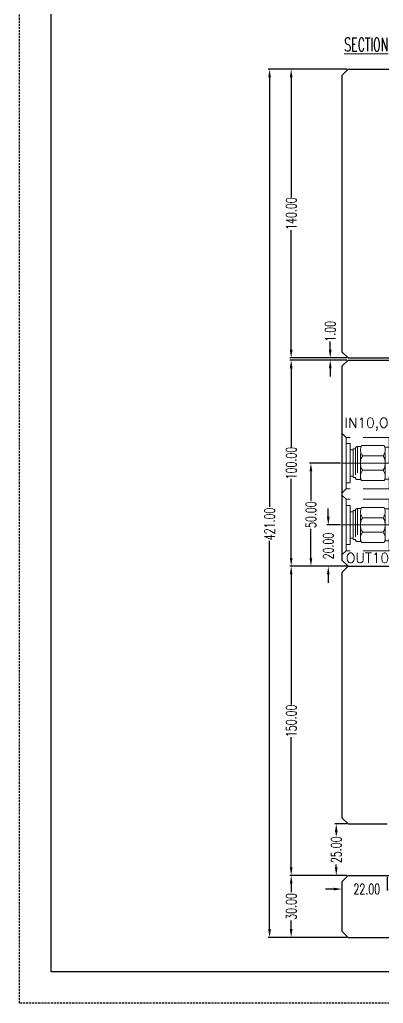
# Model space of a CAD drawing. Header units: inches. Extents: x 157915 to 159347, y -49911 to -48898.
# Drawn here: x 157915.1 to 158091.5, y -49911 to -49434 of the extents above; entities that cross this region are included whole.
import ezdxf
from ezdxf.enums import TextEntityAlignment as Align

# ---------------------------------------------------------------- set-up
doc = ezdxf.new("R2010")
doc.units = ezdxf.units.IN
doc.header["$LTSCALE"] = 2
doc.header["$MEASUREMENT"] = 0
doc.header["$PDMODE"] = 3
doc.header["$PDSIZE"] = 0.3125
for name, pattern in [('CENTER', [50.8, 31.75, -6.35, 6.35, -6.35]), ('DASHED', [0.75, 0.5, -0.25]), ('HIDDEN', [9.525, 6.35, -3.175])]:
    doc.linetypes.add(name, pattern=pattern)
doc.layers.get('0').update_dxf_attribs({"linetype": 'CONTINUOUS'})
doc.layers.get('Defpoints').update_dxf_attribs({"linetype": 'CONTINUOUS'})
for name, color, linetype in [('5', 5, 'CONTINUOUS'), ('A', 7, 'CONTINUOUS'), ('COOL', 171, 'CONTINUOUS'), ('WT', 4, 'CONTINUOUS')]:
    doc.layers.add(name, color=color, linetype=linetype)
doc.layers.add('dim', color=3, linetype='CONTINUOUS', lineweight=15)
doc.styles.add('ROMANC', font='romanc', dxfattribs={"width": 0.6, "height": 1})
doc.styles.get("Standard").update_dxf_attribs({"font": 'txt.shx', "width": 0.67})
doc.dimstyles.new('2.00', dxfattribs={"dimtxt": 5, "dimasz": 4, "dimexe": 0.666, "dimexo": 0.626, "dimgap": 1, "dimtad": 0, "dimzin": 0, "dimdsep": 46, "dimtxsty": 'Standard', "dimcen": 0.09, "dimclrd": 3, "dimclre": 3, "dimclrt": 7, "dimazin": 0, "dimtfac": 1, "dimtofl": 0, "dimtmove": 0, "dimatfit": 0, "dimfxl": 0, "dimtolj": 1, "dimtzin": 0, "dimarcsym": 0})

# ---------------------------------------------------------------- blocks, each defined once
blk = doc.blocks.new('*D37143')
at = {"layer": 'Defpoints', "color": 0}
for p in [(158065.77, -49598.07), (158074.44, -49598.07), (158074.44, -49599.07)]:
    blk.add_point(p, dxfattribs=at)
at = {"layer": 'dim', "color": 3, "linetype": 'ByBlock', "lineweight": -2}
for p, q in [((158065.77, -49594.07), (158065.77, -49590.07)), ((158073.82, -49598.07), (158065.1, -49598.07)), ((158073.82, -49599.07), (158065.1, -49599.07)), ((158065.77, -49603.07), (158065.77, -49607.07))]:
    blk.add_line(p, q, dxfattribs=at)
at = {"layer": 'dim', "color": 3, "linetype": 'ByBlock'}
for points in [[(158065.1, -49594.07), (158066.43, -49594.07), (158065.77, -49598.07)], [(158066.43, -49603.07), (158065.1, -49603.07), (158065.77, -49599.07)]]:
    blk.add_solid(points, dxfattribs=at)
at = {"layer": 'dim', "color": 7, "linetype": 'ByBlock', "insert": (158065.77, -49585.16), "char_height": 5, "attachment_point": 5, "rotation": 90}
blk.add_mtext('\\A1;1.00', dxfattribs=at)
blk = doc.blocks.new('*D37144')
at = {"layer": 'Defpoints', "color": 0}
for p in [(158074.44, -49458.07), (158046.82, -49598.07), (158074.44, -49598.07)]:
    blk.add_point(p, dxfattribs=at)
at = {"layer": 'dim', "color": 3, "linetype": 'ByBlock', "lineweight": -2}
for p, q in [((158073.82, -49458.07), (158046.15, -49458.07)), ((158046.82, -49462.07), (158046.82, -49520.09)), ((158046.82, -49594.07), (158046.82, -49536.05)), ((158073.82, -49598.07), (158046.15, -49598.07))]:
    blk.add_line(p, q, dxfattribs=at)
at = {"layer": 'dim', "color": 3, "linetype": 'ByBlock'}
for points in [[(158047.48, -49462.07), (158046.15, -49462.07), (158046.82, -49458.07)], [(158046.15, -49594.07), (158047.48, -49594.07), (158046.82, -49598.07)]]:
    blk.add_solid(points, dxfattribs=at)
at = {"layer": 'dim', "color": 7, "linetype": 'ByBlock', "insert": (158046.82, -49528.07), "char_height": 5, "attachment_point": 5, "rotation": 90}
blk.add_mtext('\\A1;140.00', dxfattribs=at)
blk = doc.blocks.new('*D37145')
at = {"layer": 'Defpoints', "color": 0}
for p in [(158046.82, -49599.07), (158074.44, -49599.07), (158074.44, -49699.07)]:
    blk.add_point(p, dxfattribs=at)
at = {"layer": 'dim', "color": 3, "linetype": 'ByBlock', "lineweight": -2}
for p, q in [((158073.82, -49599.07), (158046.15, -49599.07)), ((158046.82, -49603.07), (158046.82, -49641.37)), ((158046.82, -49695.07), (158046.82, -49656.77)), ((158073.82, -49699.07), (158046.15, -49699.07))]:
    blk.add_line(p, q, dxfattribs=at)
at = {"layer": 'dim', "color": 3, "linetype": 'ByBlock'}
for points in [[(158047.48, -49603.07), (158046.15, -49603.07), (158046.82, -49599.07)], [(158046.15, -49695.07), (158047.48, -49695.07), (158046.82, -49699.07)]]:
    blk.add_solid(points, dxfattribs=at)
at = {"layer": 'dim', "color": 7, "linetype": 'ByBlock', "insert": (158046.82, -49649.07), "char_height": 5, "attachment_point": 5, "rotation": 90}
blk.add_mtext('\\A1;100.00', dxfattribs=at)
blk = doc.blocks.new('*D37146')
at = {"layer": 'Defpoints', "color": 0}
for p in [(158046.82, -49699.07), (158074.44, -49699.07), (158074.44, -49849.07)]:
    blk.add_point(p, dxfattribs=at)
at = {"layer": 'dim', "color": 3, "linetype": 'ByBlock', "lineweight": -2}
for p, q in [((158073.82, -49699.07), (158046.15, -49699.07)), ((158046.82, -49703.07), (158046.82, -49766.09)), ((158046.82, -49845.07), (158046.82, -49782.05)), ((158073.82, -49849.07), (158046.15, -49849.07))]:
    blk.add_line(p, q, dxfattribs=at)
at = {"layer": 'dim', "color": 3, "linetype": 'ByBlock'}
for points in [[(158047.48, -49703.07), (158046.15, -49703.07), (158046.82, -49699.07)], [(158046.15, -49845.07), (158047.48, -49845.07), (158046.82, -49849.07)]]:
    blk.add_solid(points, dxfattribs=at)
at = {"layer": 'dim', "color": 7, "linetype": 'ByBlock', "insert": (158046.82, -49774.07), "char_height": 5, "attachment_point": 5, "rotation": 90}
blk.add_mtext('\\A1;150.00', dxfattribs=at)
blk = doc.blocks.new('*D37147')
at = {"layer": 'Defpoints', "color": 0}
for p in [(158046.82, -49849.07), (158074.44, -49849.07), (158074.44, -49879.07)]:
    blk.add_point(p, dxfattribs=at)
at = {"layer": 'dim', "color": 3, "linetype": 'ByBlock', "lineweight": -2}
for p, q in [((158073.82, -49849.07), (158046.15, -49849.07)), ((158046.82, -49853.07), (158046.82, -49857.21)), ((158046.82, -49875.07), (158046.82, -49870.93)), ((158073.82, -49879.07), (158046.15, -49879.07))]:
    blk.add_line(p, q, dxfattribs=at)
at = {"layer": 'dim', "color": 3, "linetype": 'ByBlock'}
for points in [[(158047.48, -49853.07), (158046.15, -49853.07), (158046.82, -49849.07)], [(158046.15, -49875.07), (158047.48, -49875.07), (158046.82, -49879.07)]]:
    blk.add_solid(points, dxfattribs=at)
at = {"layer": 'dim', "color": 7, "linetype": 'ByBlock', "insert": (158046.82, -49864.07), "char_height": 5, "attachment_point": 5, "rotation": 90}
blk.add_mtext('\\A1;30.00', dxfattribs=at)
blk = doc.blocks.new('*D37148')
at = {"layer": 'Defpoints', "color": 0}
for p in [(158036.32, -49458.07), (158074.44, -49458.07), (158074.44, -49879.07)]:
    blk.add_point(p, dxfattribs=at)
at = {"layer": 'dim', "color": 3, "linetype": 'ByBlock', "lineweight": -2}
for p, q in [((158073.82, -49458.07), (158035.66, -49458.07)), ((158036.32, -49462.07), (158036.32, -49670.31)), ((158036.32, -49875.07), (158036.32, -49686.83)), ((158073.82, -49879.07), (158035.66, -49879.07))]:
    blk.add_line(p, q, dxfattribs=at)
at = {"layer": 'dim', "color": 3, "linetype": 'ByBlock'}
for points in [[(158036.99, -49462.07), (158035.65, -49462.07), (158036.32, -49458.07)], [(158035.65, -49875.07), (158036.99, -49875.07), (158036.32, -49879.07)]]:
    blk.add_solid(points, dxfattribs=at)
at = {"layer": 'dim', "color": 7, "linetype": 'ByBlock', "insert": (158036.32, -49678.57), "char_height": 5, "attachment_point": 5, "rotation": 90}
blk.add_mtext('\\A1;421.00', dxfattribs=at)
blk = doc.blocks.new('*D37149')
at = {"layer": 'Defpoints', "color": 0}
for p in [(158068.69, -49824.07), (158074.44, -49824.07), (158074.44, -49849.07)]:
    blk.add_point(p, dxfattribs=at)
at = {"layer": 'dim', "color": 3, "linetype": 'ByBlock', "lineweight": -2}
for p, q in [((158073.82, -49824.07), (158068.02, -49824.07)), ((158068.69, -49828.07), (158068.69, -49829.43)), ((158068.69, -49845.07), (158068.69, -49843.71)), ((158073.82, -49849.07), (158068.02, -49849.07))]:
    blk.add_line(p, q, dxfattribs=at)
at = {"layer": 'dim', "color": 3, "linetype": 'ByBlock'}
for points in [[(158069.36, -49828.07), (158068.02, -49828.07), (158068.69, -49824.07)], [(158068.02, -49845.07), (158069.36, -49845.07), (158068.69, -49849.07)]]:
    blk.add_solid(points, dxfattribs=at)
at = {"layer": 'dim', "color": 7, "linetype": 'ByBlock', "insert": (158068.69, -49836.57), "char_height": 5, "attachment_point": 5, "rotation": 90}
blk.add_mtext('\\A1;25.00', dxfattribs=at)
blk = doc.blocks.new('*D37150')
at = {"layer": 'Defpoints', "color": 0}
for p in [(158071.44, -49852.07), (158093.44, -49849.07), (158071.44, -49855.62)]:
    blk.add_point(p, dxfattribs=at)
at = {"layer": 'dim', "color": 3, "linetype": 'ByBlock', "lineweight": -2}
for p, q in [((158093.44, -49849.7), (158093.44, -49856.29)), ((158067.44, -49855.62), (158063.44, -49855.62)), ((158071.44, -49852.7), (158071.44, -49856.29)), ((158097.44, -49855.62), (158101.44, -49855.62))]:
    blk.add_line(p, q, dxfattribs=at)
at = {"layer": 'dim', "color": 3, "linetype": 'ByBlock'}
for points in [[(158067.44, -49856.29), (158067.44, -49854.95), (158071.44, -49855.62)], [(158097.44, -49854.95), (158097.44, -49856.29), (158093.44, -49855.62)]]:
    blk.add_solid(points, dxfattribs=at)
at = {"layer": 'dim', "color": 7, "linetype": 'ByBlock', "insert": (158083.52, -49855.62), "char_height": 5, "attachment_point": 5}
blk.add_mtext('\\A1;22.00', dxfattribs=at)
blk = doc.blocks.new('*D37243')
at = {"layer": 'Defpoints', "color": 0}
for p in [(158056.4, -49649.07), (158071.44, -49649.07), (158074.44, -49699.07)]:
    blk.add_point(p, dxfattribs=at)
at = {"layer": 'dim', "color": 3, "linetype": 'ByBlock', "lineweight": -2}
for p, q in [((158070.82, -49649.07), (158055.74, -49649.07)), ((158056.4, -49653.07), (158056.4, -49667.21)), ((158056.4, -49695.07), (158056.4, -49680.93)), ((158073.82, -49699.07), (158055.74, -49699.07))]:
    blk.add_line(p, q, dxfattribs=at)
at = {"layer": 'dim', "color": 3, "linetype": 'ByBlock'}
for points in [[(158057.07, -49653.07), (158055.74, -49653.07), (158056.4, -49649.07)], [(158055.74, -49695.07), (158057.07, -49695.07), (158056.4, -49699.07)]]:
    blk.add_solid(points, dxfattribs=at)
at = {"layer": 'dim', "color": 7, "linetype": 'ByBlock', "insert": (158056.4, -49674.07), "char_height": 5, "attachment_point": 5, "rotation": 90}
blk.add_mtext('\\A1;50.00', dxfattribs=at)
blk = doc.blocks.new('*D37267')
at = {"layer": 'Defpoints', "color": 0}
for p in [(158064.82, -49679.07), (158071.44, -49679.07), (158074.44, -49699.07)]:
    blk.add_point(p, dxfattribs=at)
at = {"layer": 'dim', "color": 3, "linetype": 'ByBlock', "lineweight": -2}
for p, q in [((158064.82, -49675.07), (158064.82, -49671.07)), ((158070.82, -49679.07), (158064.15, -49679.07)), ((158073.82, -49699.07), (158064.15, -49699.07)), ((158064.82, -49703.07), (158064.82, -49707.07))]:
    blk.add_line(p, q, dxfattribs=at)
at = {"layer": 'dim', "color": 3, "linetype": 'ByBlock'}
for points in [[(158064.15, -49675.07), (158065.49, -49675.07), (158064.82, -49679.07)], [(158065.49, -49703.07), (158064.15, -49703.07), (158064.82, -49699.07)]]:
    blk.add_solid(points, dxfattribs=at)
at = {"layer": 'dim', "color": 7, "linetype": 'ByBlock', "insert": (158064.82, -49689.28), "char_height": 5, "attachment_point": 5, "rotation": 90}
blk.add_mtext('\\A1;20.00', dxfattribs=at)
blk = doc.blocks.new('20150129.111502')
at = {"layer": '5', "color": 122, "linetype": 'HIDDEN', "lineweight": 0}
for p, q in [((0, 14.5), (0, -14.5)), ((2, 12.5), (0, 14.5)), ((2, 12.5), (2, -12.5)), ((23, 12.5), (2, 12.5)), ((23, -12.5), (23, 12.5)), ((2, -9.5), (2, 9.5)), ((4.01, 9.5), (2, 9.5)), ((4.01, 6.4), (4.01, 9.5)), ((4.01, -6.4), (4.01, 6.4)), ((5.51, 6.4), (4.01, 6.4)), ((5.51, 6.4), (5.51, 7)), ((6.51, 7), (5.51, 7)), ((5.51, 6.4), (5.51, 7)), ((5.51, -6.4), (5.51, 6.4)), ((6.51, -7), (6.51, 7)), ((7.51, -8), (7.51, 8)), ((9.33, 8), (7.51, 8)), ((9, 8), (9, -8)), ((20.43, 8.5), (9.57, 8.5)), ((23, 7.75), (20.77, 7.75)), ((21, 7.75), (21, -7.75)), ((23.56, 6.35), (23, 6.35)), ((23, 5.19), (30, 4.82)), ((23.56, 6.35), (30, 6.01)), ((30, 6.01), (30, -6.01)), ((20.01, 3.5), (9.99, 3.5)), ((20.01, -3.5), (9.99, -3.5)), ((4.01, -9.5), (2, -9.5)), ((5.51, -6.4), (4.01, -6.4)), ((4.01, -6.4), (4.01, -9.5)), ((5.51, -6.4), (5.51, -7)), ((5.51, -6.4), (5.51, -7)), ((6.51, -7), (5.51, -7)), ((9.33, -8), (7.51, -8)), ((20.43, -8.5), (9.57, -8.5)), ((23, -7.75), (20.77, -7.75)), ((23, -5.19), (30, -4.82)), ((23.56, -6.35), (23, -6.35)), ((23.56, -6.35), (30, -6.01)), ((2, -12.5), (0, -14.5)), ((23, -12.5), (2, -12.5))]:
    blk.add_line(p, q, dxfattribs=at)
at = {"layer": '5', "color": 122, "linetype": 'CENTER', "lineweight": 0, "ltscale": 0.5}
blk.add_line((0, 0), (30, 0), dxfattribs=at)
at = {"layer": '5', "color": 122, "linetype": 'HIDDEN', "lineweight": 0}
for centre, radius, start, end in [((7.51, 7), 1, 90, 180), ((13.47, 6.32), 4.47, 150.752, 219.0183), ((16.53, 6.32), 4.47, 320.9817, 29.248), ((15.66, 0), 6.66, 148.3016, 211.6984), ((14.34, 0), 6.66, 328.3016, 31.6984), ((13.47, -6.32), 4.47, 140.9817, 209.248), ((16.53, -6.32), 4.47, 330.752, 39.0183), ((7.51, -7), 1, 180, 270)]:
    blk.add_arc(centre, radius, start, end, dxfattribs=at)

msp = doc.modelspace()

# ---------------------------------------------------------------- linework, layer by layer
at = {"linetype": 'Continuous'}
for p, q in [((158071.445, -49461.071), (158074.445, -49458.071)), ((158071.445, -49461.071), (158071.445, -49595.071)), ((158074.445, -49458.071), (158418.445, -49458.071)), ((158071.445, -49595.071), (158074.445, -49598.071)), ((158074.445, -49599.071), (158071.445, -49602.071)), ((158074.445, -49598.071), (158146.445, -49598.071)), ((158074.445, -49599.071), (158146.445, -49599.071)), ((158071.445, -49602.071), (158071.445, -49696.071)), ((158071.445, -49696.071), (158074.445, -49699.071)), ((158074.445, -49699.071), (158071.445, -49702.071)), ((158074.445, -49699.071), (158300.235, -49699.071)), ((158071.445, -49702.071), (158071.445, -49821.071)), ((158071.445, -49821.071), (158074.445, -49824.071)), ((158074.445, -49824.071), (158093.445, -49824.071)), ((158074.445, -49849.071), (158071.445, -49852.071)), ((158071.445, -49852.071), (158071.445, -49876.071)), ((158074.445, -49849.071), (158096.945, -49849.071)), ((158071.445, -49876.071), (158074.445, -49879.071)), ((158074.445, -49879.071), (158418.445, -49879.071))]:
    msp.add_line(p, q, dxfattribs=at)
at = {"layer": 'A', "linetype": 'DASHED'}
for p, q in [((157915.055, -49911.041), (157915.055, -48898.125)), ((159347.109, -49911.041), (157915.055, -49911.041))]:
    msp.add_line(p, q, dxfattribs=at)
at = {"layer": 'A'}
for p, q in [((157930.351, -49895.745), (157930.351, -48913.422)), ((159331.812, -49895.745), (157930.351, -49895.745))]:
    msp.add_line(p, q, dxfattribs=at)

# ---------------------------------------------------------------- block references
at = {"layer": 'WT', "linetype": 'ByBlock', "xscale": -0.9999999999999987, "rotation": -180}
for p in [(158071.445, -49649.071), (158071.445, -49679.071)]:
    msp.add_blockref('20150129.111502', p, dxfattribs=at)

# ---------------------------------------------------------------- texts
at = {"layer": 'COOL', "color": 4}
for s, p in [('IN10,OUT11', (158091.52, -49630.221)), ('OUT10', (158083.842, -49695.055))]:
    msp.add_text(s, height=4.8768, rotation=360, dxfattribs=at).set_placement(p, align=Align.MIDDLE)
at = {"layer": 'dim', "linetype": 'ByBlock', "style": 'ROMANC', "width": 0.6}
msp.add_text('%%uSECTION', height=6.48, dxfattribs=at).set_placement((158072.574, -49449.374))

# ---------------------------------------------------------------- dimensions: what is measured, and where the dimension line sits
at = {"layer": 'dim', "linetype": 'ByBlock'}
for base, p1, p2, picture, middle in [((158036.321, -49458.071), (158074.445, -49879.071), (158074.445, -49458.071), '*D37148', (158036.321, -49678.571)), ((158064.821, -49679.071), (158074.445, -49699.071), (158071.445, -49679.071), '*D37267', (158064.821, -49689.281))]:
    dim = msp.add_linear_dim(base=base, p1=p1, p2=p2, angle=90, dimstyle='2.00', dxfattribs=at)
    dim.commit()
    dim.dimension.update_dxf_attribs({"geometry": picture, "text_midpoint": middle, "dimtype": 160})
for base, p1, p2, picture, middle in [((158046.817, -49598.071), (158074.445, -49458.071), (158074.445, -49598.071), '*D37144', (158046.817, -49528.071)), ((158065.766, -49598.071), (158074.445, -49599.071), (158074.445, -49598.071), '*D37143', (158065.766, -49585.163)), ((158046.817, -49599.071), (158074.445, -49699.071), (158074.445, -49599.071), '*D37145', (158046.817, -49649.071)), ((158056.402, -49649.071), (158074.445, -49699.071), (158071.445, -49649.071), '*D37243', (158056.402, -49674.071)), ((158046.817, -49699.071), (158074.445, -49849.071), (158074.445, -49699.071), '*D37146', (158046.817, -49774.071)), ((158068.69, -49824.071), (158074.445, -49849.071), (158074.445, -49824.071), '*D37149', (158068.69, -49836.571)), ((158046.817, -49849.071), (158074.445, -49879.071), (158074.445, -49849.071), '*D37147', (158046.817, -49864.071))]:
    dim = msp.add_linear_dim(base=base, p1=p1, p2=p2, angle=90, dimstyle='2.00', dxfattribs=at)
    dim.commit()
    dim.dimension.update_dxf_attribs({"geometry": picture, "text_midpoint": middle})
dim = msp.add_linear_dim(base=(158071.445, -49855.621), p1=(158093.445, -49849.071), p2=(158071.445, -49852.071), dimstyle='2.00', dxfattribs=at)
dim.commit()
dim.dimension.update_dxf_attribs({"geometry": '*D37150', "text_midpoint": (158083.523, -49855.621), "dimtype": 160})

doc.saveas('drawing.dxf')
